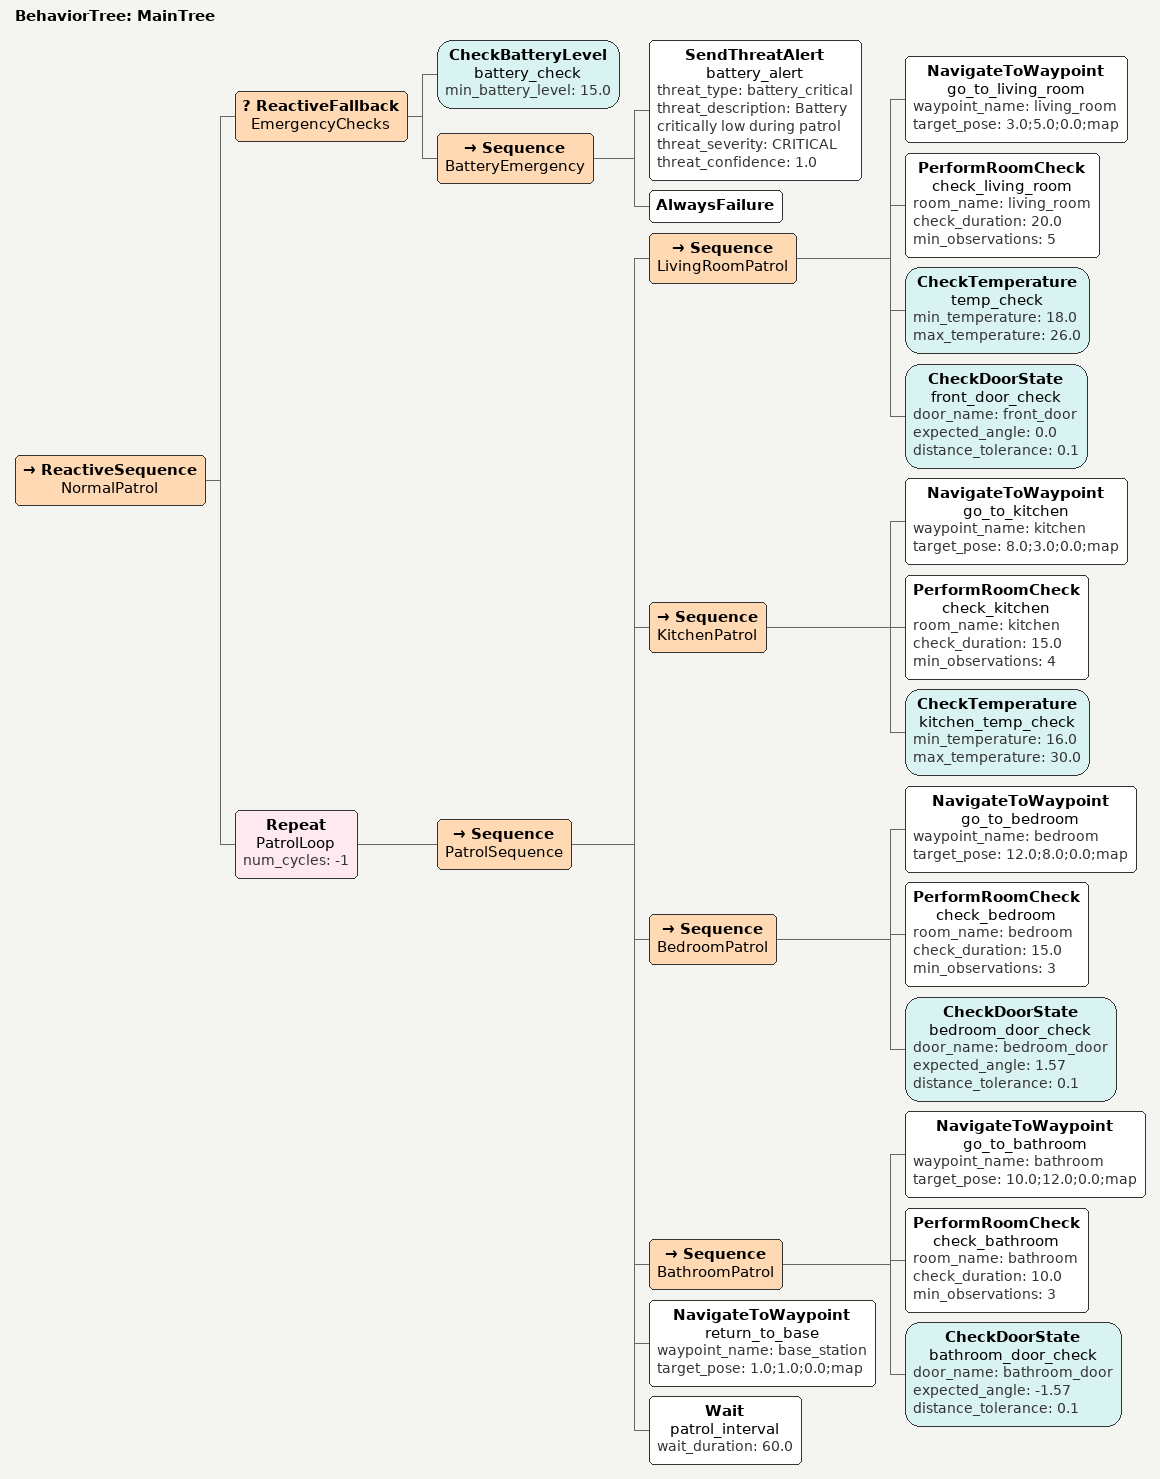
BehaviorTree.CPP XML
<!--
  Normal patrol behavior tree - Standard house patrolling with basic monitoring
-->
<root BTCPP_format="4" main_tree_to_execute="MainTree">
  <BehaviorTree ID="MainTree">
    <ReactiveSequence name="NormalPatrol">

      <!-- Emergency checks (high priority) -->
      <ReactiveFallback name="EmergencyChecks">
        <CheckBatteryLevel name="battery_check" min_battery_level="15.0" />
        <Sequence name="BatteryEmergency">
          <SendThreatAlert name="battery_alert"
                          threat_type="battery_critical"
                          threat_description="Battery critically low during patrol"
                          threat_severity="CRITICAL"
                          threat_confidence="1.0" />
          <AlwaysFailure />
        </Sequence>
      </ReactiveFallback>

      <!-- Main patrol sequence -->
      <Repeat name="PatrolLoop" num_cycles="-1">
        <Sequence name="PatrolSequence">

          <!-- Room 1: Living Room -->
          <Sequence name="LivingRoomPatrol">
            <NavigateToWaypoint name="go_to_living_room"
                               waypoint_name="living_room"
                               target_pose="3.0;5.0;0.0;map" />
            <PerformRoomCheck name="check_living_room"
                             room_name="living_room"
                             check_duration="20.0"
                             min_observations="5" />
            <CheckTemperature name="temp_check"
                             min_temperature="18.0"
                             max_temperature="26.0" />
            <CheckDoorState name="front_door_check"
                           door_name="front_door"
                           expected_angle="0.0"
                           distance_tolerance="0.1" />
          </Sequence>

          <!-- Room 2: Kitchen -->
          <Sequence name="KitchenPatrol">
            <NavigateToWaypoint name="go_to_kitchen"
                               waypoint_name="kitchen"
                               target_pose="8.0;3.0;0.0;map" />
            <PerformRoomCheck name="check_kitchen"
                             room_name="kitchen"
                             check_duration="15.0"
                             min_observations="4" />
            <CheckTemperature name="kitchen_temp_check"
                             min_temperature="16.0"
                             max_temperature="30.0" />
          </Sequence>

          <!-- Room 3: Bedroom -->
          <Sequence name="BedroomPatrol">
            <NavigateToWaypoint name="go_to_bedroom"
                               waypoint_name="bedroom"
                               target_pose="12.0;8.0;0.0;map" />
            <PerformRoomCheck name="check_bedroom"
                             room_name="bedroom"
                             check_duration="15.0"
                             min_observations="3" />
            <CheckDoorState name="bedroom_door_check"
                           door_name="bedroom_door"
                           expected_angle="1.57"
                           distance_tolerance="0.1" />
          </Sequence>

          <!-- Room 4: Bathroom -->
          <Sequence name="BathroomPatrol">
            <NavigateToWaypoint name="go_to_bathroom"
                               waypoint_name="bathroom"
                               target_pose="10.0;12.0;0.0;map" />
            <PerformRoomCheck name="check_bathroom"
                             room_name="bathroom"
                             check_duration="10.0"
                             min_observations="3" />
            <CheckDoorState name="bathroom_door_check"
                           door_name="bathroom_door"
                           expected_angle="-1.57"
                           distance_tolerance="0.1" />
          </Sequence>

          <!-- Return to base -->
          <NavigateToWaypoint name="return_to_base"
                             waypoint_name="base_station"
                             target_pose="1.0;1.0;0.0;map" />

          <!-- Wait between patrol cycles -->
          <Wait name="patrol_interval" wait_duration="60.0" />
        </Sequence>
      </Repeat>

    </ReactiveSequence>
  </BehaviorTree>
</root>
